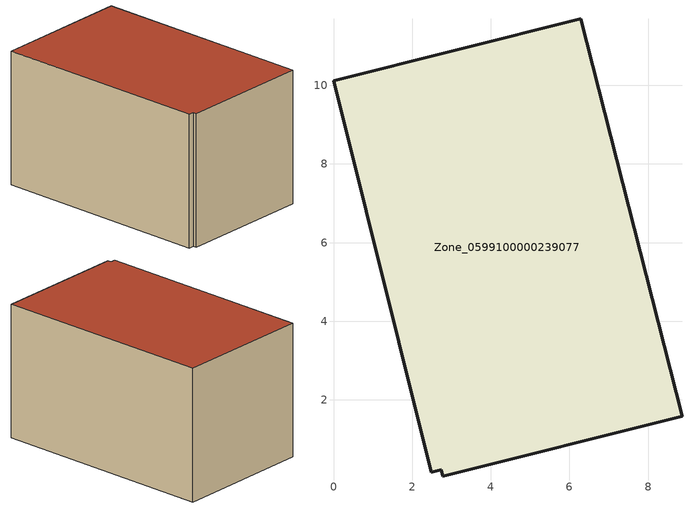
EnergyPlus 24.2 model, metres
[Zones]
Zone_0599100000239077
 floor ground (C_G): 6.28,11.69 8.86,1.59 2.77,0.06 2.73,0.22 2.49,0.16 0,10.11 z0
 wall outside (C_F): 8.86,1.59 6.28,11.69 0,10.11 2.49,0.16 2.73,0.22 2.77,0.06 8.86,1.59 z0:6.28
 roof outside (C_R): 6.28,11.69 0,10.11 2.49,0.16 2.73,0.22 2.77,0.06 8.86,1.59 z6.28
[BUILDING]
Pand.0599100000239077: North Axis=0; Terrain=City; Loads Convergence Tolerance Value=0.04; Temperature Convergence Tolerance Value=0.4; Solar Distribution=FullExterior; Maximum Number of Warmup Days=25; Minimum Number of Warmup Days=1
[Site:Location]
Rotterdam.The.Hague.AP_ZH_NLD Design_Conditions: Latitude=51.96; Longitude=4.45; Time Zone=1; Elevation=-4.5
[SITE:GROUNDTEMPERATURE:BUILDINGSURFACE]
18, 18, 18, 18, 18, 18, 18, 18, 18, 18, 18, 18
[MATERIAL] Thermal Absorptance=0.9; Solar Absorptance=0.7; Visible Absorptance=0.7
Name | Roughness | Thickness | Conductivity | Density | Specific Heat
G.TC.1965-1974 | MediumSmooth | 0.15 | 0.882353 | 540 | 1210
F.TC.1965-1974 | Rough | 0.3 | 0.697674 | 1920 | 840
R.TC.1965-1974 | MediumRough | 0.2 | 0.232558 | 1500 | 1000
[CONSTRUCTION]
C_G: G.TC.1965-1974
C_F: F.TC.1965-1974
C_R: R.TC.1965-1974
[ZONE]
Zone_0599100000239077: Type=1; Multiplier=1; Ceiling Height=Autocalculate; Volume=Autocalculate; Floor Area=autocalculate; Part of Total Floor Area=Yes
[ZONEINFILTRATION:DESIGNFLOWRATE]
Infil_Zone_0599100000239077: Zone or ZoneList or Space or SpaceList=Zone_0599100000239077; Schedule=AlwaysOn; Design Flow Rate Calculation Method=Flow/Area; Flow Rate per Floor Area=0.003; Constant Term Coefficient=1; Temperature Term Coefficient=0; Velocity Term Coefficient=0; Velocity Squared Term Coefficient=0
[HVACTEMPLATE:ZONE:IDEALLOADSAIRSYSTEM]
Zone_0599100000239077: Maximum Heating Supply Air Temperature=50; Minimum Cooling Supply Air Temperature=13; Maximum Heating Supply Air Humidity Ratio=0.0156; Minimum Cooling Supply Air Humidity Ratio=0.0077; Heating Limit=NoLimit; Cooling Limit=NoLimit; Dehumidification Control Type=ConstantSensibleHeatRatio; Cooling Sensible Heat Ratio=0.7; Dehumidification Setpoint=60; Humidification Control Type=None; Humidification Setpoint=30; Outdoor Air Method=None; Outdoor Air Flow Rate per Person=0.00944; Outdoor Air Flow Rate per Zone Floor Area=0; Outdoor Air Flow Rate per Zone=0; Demand Controlled Ventilation Type=None; Outdoor Air Economizer Type=NoEconomizer; Heat Recovery Type=None; Sensible Heat Recovery Effectiveness=0.7; Latent Heat Recovery Effectiveness=0.65
[ZONECONTROL:THERMOSTAT]
ThermostatControl_Zone_0599100000239077: Zone or ZoneList=Zone_0599100000239077; Control Type Schedule=DualSetpointControlType; Control 1=Thermostat_Zone_0599100000239077; Temperature Difference Between Cutout And Setpoint=0
[THERMOSTATSETPOINT:DUALSETPOINT]
Thermostat_Zone_0599100000239077: Heating Setpoint Temperature Schedule=HeatingSetpoint_Zone_0599100000239077; Cooling Setpoint Temperature Schedule=CoolingSetpoint_Zone_0599100000239077
[SCHEDULE:COMPACT]
HeatingSetpoint_Zone_0599100000239077: Through: 12/31, For: AllDays, Until: 24:00, 21
CoolingSetpoint_Zone_0599100000239077: Through: 12/31, For: AllDays, Until: 24:00, 24
DualSetpointControlType: Through: 12/31, For: AllDays, Until: 24:00, 4
AlwaysOn: Through: 12/31, For: AllDays, Until: 24:00, 1
